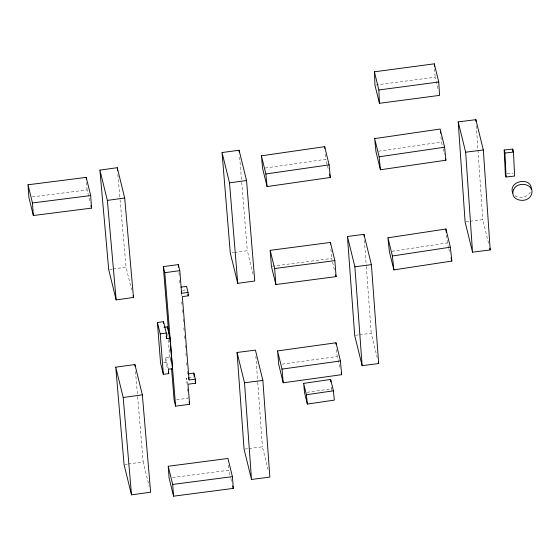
<?xml version="1.0" encoding="UTF-8"?>
<svg xmlns="http://www.w3.org/2000/svg" width="560" height="560" viewBox="0 0 560 560"><rect width="100%" height="100%" fill="white"/><g stroke="black" fill="none" stroke-linecap="round" stroke-linejoin="round"><path stroke-width="0.42" stroke-dasharray="2.8 2.1" d="M530.397 192.143C527.373 197.274 519.988 199.024 515.004 195.72M391.958 251.314L447.37 242.893L448.588 247.849M378.539 151.207L441.427 142.03L442.848 147.819M307.09 392.336L331.541 388.752L332.136 391.181M265.167 168.042L325.864 159.285L327.285 165.067M109.578 269.479L112.175 269.115M113.043 268.989L126.042 267.169L131.621 289.891M282.191 364.14L337.169 356.503L340.214 368.893M124.887 464.436L127.379 464.093M128.212 463.974L143.171 461.916L149.17 486.325M231.994 252.798L233.695 252.567M234.549 252.448L247.317 250.719L253.309 275.121M176.596 399.777L188.132 398.223L187.992 396.48M182.56 290.325L185.983 289.87M163.646 362.572L165.963 362.264L167.356 367.948M375.809 85.015L435.099 77.203L438.144 89.593M272.272 266.245L331.618 258.44L334.663 270.837M188.209 377.944L193.326 377.272M172.55 477.547L228.83 470.218L230.657 477.652M165.963 362.264L165.627 357.84L169.659 357.315L170.856 362.187M355.516 335.286L358.82 334.859M359.646 334.747L371.224 333.242L377.216 357.651M244.902 449.05L248.241 448.623M249.074 448.511L262.423 446.796L268.009 469.518M32.298 196.91L87.08 189.938L90.328 203.154M465.934 221.781L469.301 221.354M470.141 221.249L482.769 219.646L488.558 243.208M507.045 173.782L513.016 173.117M443.051 148.645L444.472 154.427M448.791 248.675L450.009 253.631M327.488 165.893L328.3 169.204M230.86 478.478L231.672 481.782M187.992 384.223L186.508 378.168L186.928 383.397M165.627 357.84L168.413 369.201M446.544 235.088L447.37 242.893M440.923 136.829L441.427 142.03M325.381 154.245L325.864 159.285M331.373 387.058L331.541 388.752M117.852 174.608L120.001 198.835M120.071 199.696L126.042 267.169M336.581 349.643L337.169 356.503M135.499 371.504L137.564 395.843M137.641 396.718L143.171 461.916M239.659 157.164L241.64 181.419M241.71 182.287L247.317 250.719M181.132 294.028L181.272 295.771M181.762 301.847L181.972 304.458M182.399 309.666L182.679 313.145M183.169 319.228L183.379 321.832M183.869 327.915L184.079 330.519M184.499 335.734L184.786 339.206M185.276 345.289L185.486 347.893M185.906 353.108L186.186 356.58M186.676 362.663L186.886 365.267M187.383 371.35L187.593 373.961M178.948 272.433L179.228 275.919M179.578 280.266L179.928 284.62M187.355 388.633L187.565 391.251M169.211 339.43L169.421 342.034M169.981 348.971L170.121 350.7M170.611 356.769L170.821 359.366M167.818 333.816L168.224 339.038M168.294 339.906L169.659 357.315M330.911 249.179L331.618 258.44M228.459 465.178L228.83 470.218M364.399 240.415L366.247 265.573M366.31 266.441L371.224 333.242M255.864 356.216L257.691 381.479M257.754 382.347L262.423 446.796M476.301 125.755L482.769 219.646M86.562 182.399L87.08 189.938M434.588 68.838L435.099 77.203"/><path stroke-width="0.84" d="M387.933 237.811L445.9 229.012L450.366 247.191L451.836 261.072L393.862 269.885L389.396 251.706L387.933 237.811L392.399 255.99L393.862 269.885M392.399 255.99L450.366 247.191M374.675 138.607L440.16 129.031L444.626 147.203L445.893 160.209L380.415 169.764L375.949 151.585L374.675 138.607L379.141 156.786L380.415 169.764M379.141 156.786L444.626 147.203M303.632 383.383L330.638 379.449L333.431 390.81L334.327 400.113L307.349 404.068L304.563 392.707L303.632 383.383L306.425 394.744L307.349 404.068M306.425 394.744L333.431 390.81M261.415 155.806L324.653 146.678L329.119 164.857L330.33 177.464L267.071 186.585L262.605 168.406L261.415 155.806L265.881 173.985L267.071 186.585M265.881 173.985L329.119 164.857M99.911 170.121L117.243 167.692L124.684 197.988L133.483 297.465L116.151 299.894L108.71 269.598L99.911 170.121L107.352 200.417L116.151 299.894M107.352 200.417L124.684 197.988M277.557 350.924L335.986 342.783L340.452 360.962L341.635 374.682L283.22 382.795L278.754 364.616L277.557 350.924L282.023 369.103L283.22 382.795M282.023 369.103L340.452 360.962M115.759 367.171L134.904 364.553L142.352 394.849L150.612 492.212L131.495 494.844L124.054 464.548L115.759 367.171L123.2 397.474L131.495 494.844M123.2 397.474L142.352 394.849M222.061 152.544L239.085 150.234L246.533 180.53L254.758 281.015L237.734 283.325L230.293 253.029L222.061 152.544L229.502 182.84L237.734 283.325M229.502 182.84L246.533 180.53M168.721 333.368L163.317 266.623L178.318 264.6L179.802 270.662L181.622 293.286L188.048 292.425L188.328 295.813L182.343 296.611L189.077 380.016L195.335 379.183L195.664 383.222L187.992 384.223L189.623 404.285L175.609 406.168L174.118 400.106L171.598 368.907M163.317 266.623L164.808 272.685L179.802 270.662M180.936 287.119L186.557 286.37L188.048 292.425M374.416 71.806L434.287 63.819L438.746 81.998L439.565 95.382L379.414 103.306L374.955 85.127L374.416 71.806L378.875 89.978L379.414 103.306M378.875 89.978L438.746 81.998M170.058 338.212L166.74 338.639L166.299 333.06L163.513 321.699L157.402 322.504L160.559 362.985L163.345 374.346L168.749 373.625L168.413 369.201L172.445 368.676L170.058 338.212L167.272 326.851L163.947 327.278M188.37 373.856L193.851 373.121L195.335 379.183M270.172 250.348L330.4 242.438L334.866 260.617L336.084 276.619L275.877 284.536L271.411 266.357L270.172 250.348L274.638 268.527L275.877 284.536M274.638 268.527L334.866 260.617M157.402 322.504L160.195 333.865L166.299 333.06M168.224 466.263L227.955 458.465L232.421 476.644L233.296 488.397L173.551 496.181L169.085 478.002L168.224 466.263L172.69 484.442L173.551 496.181M172.69 484.442L232.421 476.644M347.438 236.481L363.951 234.346L371.392 264.642L378.665 363.538L362.131 365.694L354.69 335.391L347.438 236.481L354.879 266.784L362.131 365.694M354.879 266.784L371.392 264.642M251.51 479.458L269.864 477.092L262.864 380.422L255.416 350.119L237.069 352.471L244.069 449.155L251.51 479.458L244.51 382.767L237.069 352.471M28 184.779L86.219 177.38L90.685 195.559L91.546 208.11L33.341 215.523L28.875 197.351L28 184.779L32.466 202.951L33.341 215.523M32.466 202.951L90.685 195.559M472.535 252.182L490.21 249.942L483.322 149.968L475.881 119.672L458.213 121.898L465.094 221.886L472.535 252.182L465.654 152.201L458.213 121.898M244.51 382.767L262.864 380.422M465.654 152.201L483.322 149.968M506.079 177.002L514.612 176.05L513.471 152.096L512.722 149.065L504.196 150.01L505.337 173.978L506.079 177.002L504.938 153.034L504.196 150.01M504.938 153.034L513.471 152.096M512.834 193.074C507.465 180.88 532.14 176.022 531.258 189.644M489.797 248.255L490.21 249.942M445.487 158.557L445.893 160.209M451.024 257.768L451.836 261.072M378.252 361.858L378.665 363.538M329.518 174.16L330.33 177.464M335.678 274.967L336.084 276.619M341.229 373.023L341.635 374.682M187.95 294.301L188.328 295.813M232.687 485.919L233.296 488.397M181.251 291.774L181.622 293.286M195.104 380.947L195.664 383.222M188.524 377.748L188.895 379.26M189.063 402.01L189.623 404.285M166.138 336.203L166.74 338.639M168.35 372.001L168.749 373.625M133.07 295.785L133.483 297.465M90.937 205.632L91.546 208.11M445.9 229.012L446.271 232.484M440.412 131.628L440.58 133.364M324.653 146.678L324.814 148.358M330.638 379.449L330.883 381.983M117.243 167.692L117.474 170.289M335.986 342.783L336.133 344.498M134.904 364.553L135.058 366.289M239.085 150.234L239.232 151.963M193.851 373.121L194.11 376.355M178.318 264.6L178.528 267.211M164.808 272.685L175.609 406.168M167.272 326.851L167.405 328.594M163.513 321.699L163.632 323.288M160.195 333.865L163.345 374.346M330.4 242.438L330.526 244.125M363.951 234.346L364.077 236.075M475.881 119.672L476 121.415M86.219 177.38L86.331 179.053M434.287 63.819L434.434 66.332M512.722 149.065L512.848 151.634M513.695 189.532C508.62 200.41 527.002 204.491 531.146 195.167C536.2 184.303 517.832 180.229 513.695 189.532"/></g></svg>
